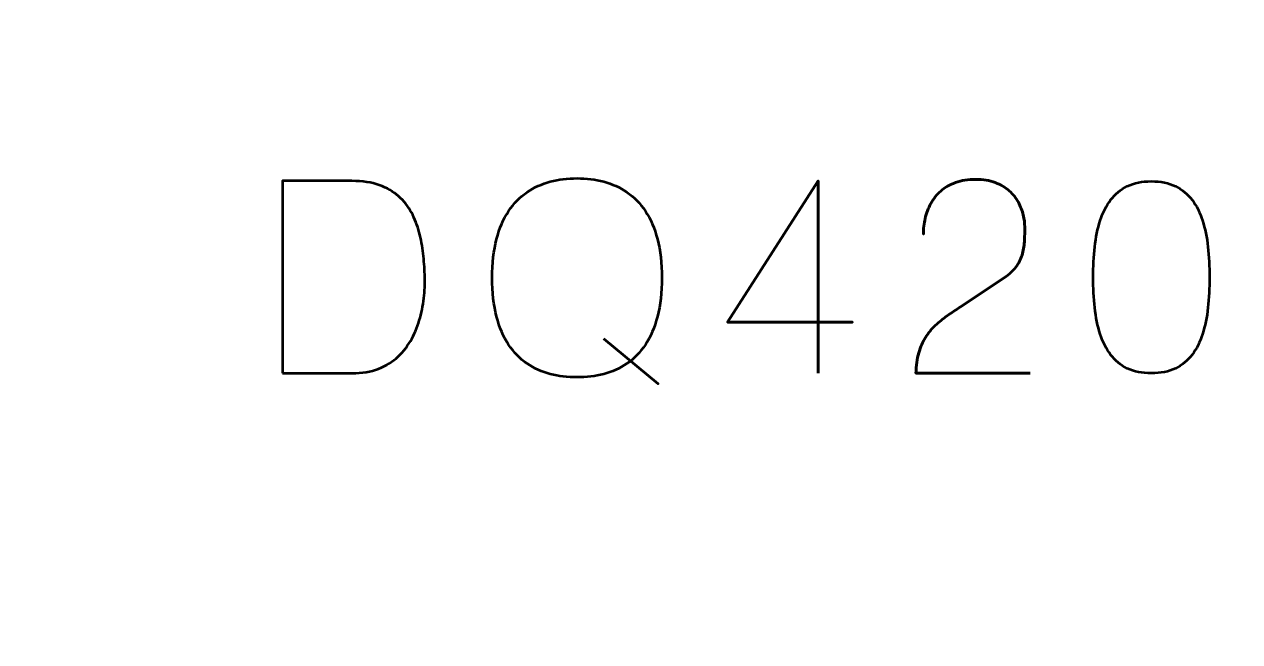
# Model space of a CAD drawing. Header units: centimetres. Extents: x -21 to 0, y -29.7 to 0.
# Drawn here: x -17.476 to -15.707, y -22.202 to -21.303 of the extents above; entities that cross this region are included whole.
import ezdxf

# ---------------------------------------------------------------- set-up
doc = ezdxf.new("R2010")
doc.units = ezdxf.units.CM
doc.header["$MEASUREMENT"] = 0
doc.layers.add('Layer 1', color=7, linetype='Continuous')

msp = doc.modelspace()

# ---------------------------------------------------------------- linework, layer by layer
at = {"layer": 'Layer 1', "color": 22, "lineweight": 53}
msp.add_open_spline([(-21, -29.19991), (-21, -29.19991), (-21, -0.49996), (-21, -0.49996), (-21, -0.49996), (-21, -0.22299), (-20.77691, 0), (-20.49991, 0), (-20.49991, 0), (-20.49991, 0), (-0.5001, 0), (-0.5001, 0), (-0.5001, 0), (-0.22296, 0), (0, -0.22299), (0, -0.49996), (0, -0.49996), (0, -0.49996), (0, -29.19991), (0, -29.19991), (0, -29.19991), (0, -29.47691), (-0.22296, -29.7), (-0.5001, -29.7), (-0.5001, -29.7), (-0.5001, -29.7), (-20.49991, -29.7), (-20.49991, -29.7), (-20.49991, -29.7), (-20.77691, -29.7), (-21, -29.47691), (-21, -29.19991)], degree=3, knots=[0, 0, 0, 0, 0.125, 0.125, 0.125, 0.125, 0.25, 0.25, 0.25, 0.25, 0.375, 0.375, 0.375, 0.375, 0.5, 0.5, 0.5, 0.5, 0.625, 0.625, 0.625, 0.625, 0.75, 0.75, 0.75, 0.75, 0.875, 0.875, 0.875, 0.875, 1, 1, 1, 1], dxfattribs=at)
at = {"layer": 'Layer 1', "color": 114, "lineweight": 53}
msp.add_open_spline([(-18.75006, -25.79993), (-18.75006, -25.79993), (-18.75006, -15.49995), (-18.75006, -15.49995), (-18.75006, -15.49995), (-18.75006, -15.22295), (-18.52697, -14.99999), (-18.24997, -14.99999), (-18.24997, -14.99999), (-18.24997, -14.99999), (-13.9501, -14.99999), (-13.9501, -14.99999), (-13.9501, -14.99999), (-13.67296, -14.99999), (-13.45, -15.22295), (-13.45, -15.49995), (-13.45, -15.49995), (-13.45, -15.49995), (-13.45, -25.79993), (-13.45, -25.79993), (-13.45, -25.79993), (-13.45, -26.07693), (-13.67296, -26.30003), (-13.9501, -26.30003), (-13.9501, -26.30003), (-13.9501, -26.30003), (-18.24997, -26.30003), (-18.24997, -26.30003), (-18.24997, -26.30003), (-18.52697, -26.30003), (-18.75006, -26.07693), (-18.75006, -25.79993)], degree=3, knots=[0, 0, 0, 0, 0.125, 0.125, 0.125, 0.125, 0.25, 0.25, 0.25, 0.25, 0.375, 0.375, 0.375, 0.375, 0.5, 0.5, 0.5, 0.5, 0.625, 0.625, 0.625, 0.625, 0.75, 0.75, 0.75, 0.75, 0.875, 0.875, 0.875, 0.875, 1, 1, 1, 1], dxfattribs=at)
at = {"layer": 'Layer 1', "color": 30, "lineweight": 53}
for points, knots in [([(-17.10029, -21.81108), (-17.10029, -21.81108), (-17.10029, -21.53129), (-17.10029, -21.53129), (-17.10029, -21.53129), (-17.10029, -21.53129), (-16.99939, -21.53129), (-16.99939, -21.53129), (-16.99939, -21.53129), (-16.98407, -21.53135), (-16.97081, -21.53336), (-16.95962, -21.5373), (-16.95962, -21.5373), (-16.94849, -21.54125), (-16.93905, -21.54668), (-16.93142, -21.55354), (-16.93142, -21.55354), (-16.92372, -21.56046), (-16.91751, -21.56841), (-16.91266, -21.57734), (-16.91266, -21.57734), (-16.90781, -21.58633), (-16.90406, -21.5959), (-16.90141, -21.60605), (-16.90141, -21.60605), (-16.89876, -21.61614), (-16.89688, -21.62643), (-16.89572, -21.63684), (-16.89572, -21.63684), (-16.89455, -21.64725), (-16.89378, -21.65734), (-16.89345, -21.66711), (-16.89345, -21.66711), (-16.893, -21.67688), (-16.89332, -21.68716), (-16.89436, -21.69796), (-16.89436, -21.69796), (-16.89539, -21.70876), (-16.89733, -21.71956), (-16.90024, -21.7303), (-16.90024, -21.7303), (-16.90309, -21.74104), (-16.90716, -21.75125), (-16.9124, -21.76089), (-16.9124, -21.76089), (-16.91758, -21.77059), (-16.92417, -21.77919), (-16.93207, -21.7867), (-16.93207, -21.7867), (-16.94002, -21.7942), (-16.94953, -21.80015), (-16.96065, -21.80448), (-16.96065, -21.80448), (-16.97178, -21.80882), (-16.98471, -21.81102), (-16.99939, -21.81108), (-16.99939, -21.81108), (-16.99939, -21.81108), (-17.10029, -21.81108), (-17.10029, -21.81108)], [0, 0, 0, 0, 0.0666667, 0.0666667, 0.0666667, 0.0666667, 0.1333333, 0.1333333, 0.1333333, 0.1333333, 0.2, 0.2, 0.2, 0.2, 0.2666667, 0.2666667, 0.2666667, 0.2666667, 0.3333333, 0.3333333, 0.3333333, 0.3333333, 0.4, 0.4, 0.4, 0.4, 0.4666667, 0.4666667, 0.4666667, 0.4666667, 0.5333333, 0.5333333, 0.5333333, 0.5333333, 0.6, 0.6, 0.6, 0.6, 0.6666667, 0.6666667, 0.6666667, 0.6666667, 0.7333333, 0.7333333, 0.7333333, 0.7333333, 0.8, 0.8, 0.8, 0.8, 0.8666667, 0.8666667, 0.8666667, 0.8666667, 0.9333333, 0.9333333, 0.9333333, 0.9333333, 1, 1, 1, 1]), ([(-17.10029, -21.81108), (-17.10029, -21.81108), (-17.10029, -21.53129), (-17.10029, -21.53129), (-17.10029, -21.53129), (-17.10029, -21.53129), (-16.99939, -21.53129), (-16.99939, -21.53129), (-16.99939, -21.53129), (-16.98407, -21.53135), (-16.97081, -21.53336), (-16.95962, -21.5373), (-16.95962, -21.5373), (-16.94849, -21.54125), (-16.93905, -21.54668), (-16.93142, -21.55354), (-16.93142, -21.55354), (-16.92372, -21.56046), (-16.91751, -21.56841), (-16.91266, -21.57734), (-16.91266, -21.57734), (-16.90781, -21.58633), (-16.90406, -21.5959), (-16.90141, -21.60605), (-16.90141, -21.60605), (-16.89876, -21.61614), (-16.89688, -21.62643), (-16.89572, -21.63684), (-16.89572, -21.63684), (-16.89455, -21.64725), (-16.89378, -21.65734), (-16.89345, -21.66711), (-16.89345, -21.66711), (-16.893, -21.67688), (-16.89332, -21.68716), (-16.89436, -21.69796), (-16.89436, -21.69796), (-16.89539, -21.70876), (-16.89733, -21.71956), (-16.90024, -21.7303), (-16.90024, -21.7303), (-16.90309, -21.74104), (-16.90716, -21.75125), (-16.9124, -21.76089), (-16.9124, -21.76089), (-16.91758, -21.77059), (-16.92417, -21.77919), (-16.93207, -21.7867), (-16.93207, -21.7867), (-16.94002, -21.7942), (-16.94953, -21.80015), (-16.96065, -21.80448), (-16.96065, -21.80448), (-16.97178, -21.80882), (-16.98471, -21.81102), (-16.99939, -21.81108), (-16.99939, -21.81108), (-16.99939, -21.81108), (-17.10029, -21.81108), (-17.10029, -21.81108)], [0, 0, 0, 0, 0.0666667, 0.0666667, 0.0666667, 0.0666667, 0.1333333, 0.1333333, 0.1333333, 0.1333333, 0.2, 0.2, 0.2, 0.2, 0.2666667, 0.2666667, 0.2666667, 0.2666667, 0.3333333, 0.3333333, 0.3333333, 0.3333333, 0.4, 0.4, 0.4, 0.4, 0.4666667, 0.4666667, 0.4666667, 0.4666667, 0.5333333, 0.5333333, 0.5333333, 0.5333333, 0.6, 0.6, 0.6, 0.6, 0.6666667, 0.6666667, 0.6666667, 0.6666667, 0.7333333, 0.7333333, 0.7333333, 0.7333333, 0.8, 0.8, 0.8, 0.8, 0.8666667, 0.8666667, 0.8666667, 0.8666667, 0.9333333, 0.9333333, 0.9333333, 0.9333333, 1, 1, 1, 1]), ([(-16.67187, -21.8169), (-16.65822, -21.81697), (-16.64528, -21.81535), (-16.63293, -21.81218), (-16.63293, -21.81218), (-16.62064, -21.80895), (-16.60939, -21.8039), (-16.59911, -21.79692), (-16.59911, -21.79692), (-16.58882, -21.78993), (-16.5799, -21.78081), (-16.57233, -21.76956), (-16.57233, -21.76956), (-16.56476, -21.75824), (-16.55894, -21.74459), (-16.5548, -21.72849), (-16.5548, -21.72849), (-16.5506, -21.71238), (-16.54853, -21.69363), (-16.54846, -21.67215), (-16.54846, -21.67215), (-16.54853, -21.65088), (-16.5506, -21.63218), (-16.5548, -21.61614), (-16.5548, -21.61614), (-16.55894, -21.60004), (-16.56476, -21.58639), (-16.57233, -21.57507), (-16.57233, -21.57507), (-16.5799, -21.56382), (-16.58882, -21.55464), (-16.59911, -21.54765), (-16.59911, -21.54765), (-16.60939, -21.5406), (-16.62064, -21.53549), (-16.63293, -21.53219), (-16.63293, -21.53219), (-16.64528, -21.52896), (-16.65822, -21.52734), (-16.67187, -21.52741), (-16.67187, -21.52741), (-16.68551, -21.52734), (-16.69845, -21.52896), (-16.7108, -21.53219), (-16.7108, -21.53219), (-16.72309, -21.53549), (-16.73434, -21.5406), (-16.74463, -21.54765), (-16.74463, -21.54765), (-16.75491, -21.55464), (-16.76384, -21.56382), (-16.7714, -21.57507), (-16.7714, -21.57507), (-16.77897, -21.58639), (-16.78479, -21.60004), (-16.78893, -21.61614), (-16.78893, -21.61614), (-16.79314, -21.63218), (-16.7952, -21.65088), (-16.79527, -21.67215), (-16.79527, -21.67215), (-16.7952, -21.69363), (-16.79314, -21.71238), (-16.78893, -21.72849), (-16.78893, -21.72849), (-16.78479, -21.74459), (-16.77897, -21.75824), (-16.7714, -21.76956), (-16.7714, -21.76956), (-16.76384, -21.78081), (-16.75491, -21.78993), (-16.74463, -21.79692), (-16.74463, -21.79692), (-16.73434, -21.8039), (-16.72309, -21.80895), (-16.7108, -21.81218), (-16.7108, -21.81218), (-16.69845, -21.81535), (-16.68551, -21.81697), (-16.67187, -21.8169)], [0, 0, 0, 0, 0.05, 0.05, 0.05, 0.05, 0.1, 0.1, 0.1, 0.1, 0.15, 0.15, 0.15, 0.15, 0.2, 0.2, 0.2, 0.2, 0.25, 0.25, 0.25, 0.25, 0.3, 0.3, 0.3, 0.3, 0.35, 0.35, 0.35, 0.35, 0.4, 0.4, 0.4, 0.4, 0.45, 0.45, 0.45, 0.45, 0.5, 0.5, 0.5, 0.5, 0.55, 0.55, 0.55, 0.55, 0.6, 0.6, 0.6, 0.6, 0.65, 0.65, 0.65, 0.65, 0.7, 0.7, 0.7, 0.7, 0.75, 0.75, 0.75, 0.75, 0.8, 0.8, 0.8, 0.8, 0.85, 0.85, 0.85, 0.85, 0.9, 0.9, 0.9, 0.9, 0.95, 0.95, 0.95, 0.95, 1, 1, 1, 1]), ([(-16.67187, -21.8169), (-16.65822, -21.81697), (-16.64528, -21.81535), (-16.63293, -21.81218), (-16.63293, -21.81218), (-16.62064, -21.80895), (-16.60939, -21.8039), (-16.59911, -21.79692), (-16.59911, -21.79692), (-16.58882, -21.78993), (-16.5799, -21.78081), (-16.57233, -21.76956), (-16.57233, -21.76956), (-16.56476, -21.75824), (-16.55894, -21.74459), (-16.5548, -21.72849), (-16.5548, -21.72849), (-16.5506, -21.71238), (-16.54853, -21.69363), (-16.54846, -21.67215), (-16.54846, -21.67215), (-16.54853, -21.65088), (-16.5506, -21.63218), (-16.5548, -21.61614), (-16.5548, -21.61614), (-16.55894, -21.60004), (-16.56476, -21.58639), (-16.57233, -21.57507), (-16.57233, -21.57507), (-16.5799, -21.56382), (-16.58882, -21.55464), (-16.59911, -21.54765), (-16.59911, -21.54765), (-16.60939, -21.5406), (-16.62064, -21.53549), (-16.63293, -21.53219), (-16.63293, -21.53219), (-16.64528, -21.52896), (-16.65822, -21.52734), (-16.67187, -21.52741), (-16.67187, -21.52741), (-16.68551, -21.52734), (-16.69845, -21.52896), (-16.7108, -21.53219), (-16.7108, -21.53219), (-16.72309, -21.53549), (-16.73434, -21.5406), (-16.74463, -21.54765), (-16.74463, -21.54765), (-16.75491, -21.55464), (-16.76384, -21.56382), (-16.7714, -21.57507), (-16.7714, -21.57507), (-16.77897, -21.58639), (-16.78479, -21.60004), (-16.78893, -21.61614), (-16.78893, -21.61614), (-16.79314, -21.63218), (-16.7952, -21.65088), (-16.79527, -21.67215), (-16.79527, -21.67215), (-16.7952, -21.69363), (-16.79314, -21.71238), (-16.78893, -21.72849), (-16.78893, -21.72849), (-16.78479, -21.74459), (-16.77897, -21.75824), (-16.7714, -21.76956), (-16.7714, -21.76956), (-16.76384, -21.78081), (-16.75491, -21.78993), (-16.74463, -21.79692), (-16.74463, -21.79692), (-16.73434, -21.8039), (-16.72309, -21.80895), (-16.7108, -21.81218), (-16.7108, -21.81218), (-16.69845, -21.81535), (-16.68551, -21.81697), (-16.67187, -21.8169)], [0, 0, 0, 0, 0.05, 0.05, 0.05, 0.05, 0.1, 0.1, 0.1, 0.1, 0.15, 0.15, 0.15, 0.15, 0.2, 0.2, 0.2, 0.2, 0.25, 0.25, 0.25, 0.25, 0.3, 0.3, 0.3, 0.3, 0.35, 0.35, 0.35, 0.35, 0.4, 0.4, 0.4, 0.4, 0.45, 0.45, 0.45, 0.45, 0.5, 0.5, 0.5, 0.5, 0.55, 0.55, 0.55, 0.55, 0.6, 0.6, 0.6, 0.6, 0.65, 0.65, 0.65, 0.65, 0.7, 0.7, 0.7, 0.7, 0.75, 0.75, 0.75, 0.75, 0.8, 0.8, 0.8, 0.8, 0.85, 0.85, 0.85, 0.85, 0.9, 0.9, 0.9, 0.9, 0.95, 0.95, 0.95, 0.95, 1, 1, 1, 1]), ([(-16.32067, -21.81108), (-16.32067, -21.81108), (-16.32067, -21.53129), (-16.32067, -21.53129), (-16.32067, -21.53129), (-16.32067, -21.53129), (-16.45261, -21.73657), (-16.45261, -21.73657), (-16.45261, -21.73657), (-16.45261, -21.73657), (-16.271, -21.73657), (-16.271, -21.73657), (-16.271, -21.73657), (-16.271, -21.73657), (-16.45261, -21.73657), (-16.45261, -21.73657), (-16.45261, -21.73657), (-16.45261, -21.73657), (-16.32067, -21.53129), (-16.32067, -21.53129), (-16.32067, -21.53129), (-16.32067, -21.53129), (-16.32067, -21.81108), (-16.32067, -21.81108)], [0, 0, 0, 0, 0.1666667, 0.1666667, 0.1666667, 0.1666667, 0.3333333, 0.3333333, 0.3333333, 0.3333333, 0.5, 0.5, 0.5, 0.5, 0.6666667, 0.6666667, 0.6666667, 0.6666667, 0.8333333, 0.8333333, 0.8333333, 0.8333333, 1, 1, 1, 1]), ([(-16.01216, -21.81108), (-16.01216, -21.81108), (-16.17864, -21.81108), (-16.17864, -21.81108), (-16.17864, -21.81108), (-16.17832, -21.79983), (-16.17689, -21.78987), (-16.1745, -21.78133), (-16.1745, -21.78133), (-16.17204, -21.77279), (-16.16874, -21.76529), (-16.16467, -21.75882), (-16.16467, -21.75882), (-16.16053, -21.75235), (-16.15581, -21.7466), (-16.15044, -21.74155), (-16.15044, -21.74155), (-16.14507, -21.73644), (-16.13932, -21.73179), (-16.13311, -21.72739), (-16.13311, -21.72739), (-16.1269, -21.72306), (-16.1205, -21.71872), (-16.11383, -21.71445), (-16.11383, -21.71445), (-16.11383, -21.71445), (-16.04748, -21.67021), (-16.04748, -21.67021), (-16.04748, -21.67021), (-16.04068, -21.66543), (-16.03538, -21.66019), (-16.03163, -21.65456), (-16.03163, -21.65456), (-16.02781, -21.64894), (-16.02516, -21.64299), (-16.02354, -21.63671), (-16.02354, -21.63671), (-16.02199, -21.6305), (-16.02102, -21.6241), (-16.0207, -21.61763), (-16.0207, -21.61763), (-16.02038, -21.6111), (-16.02025, -21.60457), (-16.02031, -21.59804), (-16.02031, -21.59804), (-16.02031, -21.59267), (-16.02102, -21.58691), (-16.02245, -21.5807), (-16.02245, -21.5807), (-16.02393, -21.57456), (-16.02626, -21.56841), (-16.02956, -21.56233), (-16.02956, -21.56233), (-16.03286, -21.55625), (-16.03726, -21.55069), (-16.04275, -21.54565), (-16.04275, -21.54565), (-16.04825, -21.54067), (-16.05504, -21.53666), (-16.06313, -21.53362), (-16.06313, -21.53362), (-16.07121, -21.53058), (-16.08072, -21.52903), (-16.09171, -21.52896), (-16.09171, -21.52896), (-16.10277, -21.52903), (-16.11254, -21.53058), (-16.12095, -21.53355), (-16.12095, -21.53355), (-16.12936, -21.53653), (-16.13654, -21.54067), (-16.14249, -21.54591), (-16.14249, -21.54591), (-16.14844, -21.55114), (-16.15322, -21.55722), (-16.15697, -21.56402), (-16.15697, -21.56402), (-16.16072, -21.57081), (-16.16344, -21.57805), (-16.16519, -21.58568), (-16.16519, -21.58568), (-16.16693, -21.59331), (-16.16777, -21.60107), (-16.16777, -21.6089), (-16.16777, -21.6089), (-16.16777, -21.60107), (-16.16693, -21.59331), (-16.16519, -21.58568), (-16.16519, -21.58568), (-16.16344, -21.57805), (-16.16072, -21.57081), (-16.15697, -21.56402), (-16.15697, -21.56402), (-16.15322, -21.55722), (-16.14844, -21.55114), (-16.14249, -21.54591), (-16.14249, -21.54591), (-16.13654, -21.54067), (-16.12936, -21.53653), (-16.12095, -21.53355), (-16.12095, -21.53355), (-16.11254, -21.53058), (-16.10277, -21.52903), (-16.09171, -21.52896), (-16.09171, -21.52896), (-16.08072, -21.52903), (-16.07121, -21.53058), (-16.06313, -21.53362), (-16.06313, -21.53362), (-16.05504, -21.53666), (-16.04825, -21.54067), (-16.04275, -21.54565), (-16.04275, -21.54565), (-16.03726, -21.55069), (-16.03286, -21.55625), (-16.02956, -21.56233), (-16.02956, -21.56233), (-16.02626, -21.56841), (-16.02393, -21.57456), (-16.02245, -21.5807), (-16.02245, -21.5807), (-16.02102, -21.58691), (-16.02031, -21.59267), (-16.02031, -21.59804), (-16.02031, -21.59804), (-16.02025, -21.60457), (-16.02038, -21.6111), (-16.0207, -21.61763), (-16.0207, -21.61763), (-16.02102, -21.6241), (-16.02199, -21.6305), (-16.02354, -21.63671), (-16.02354, -21.63671), (-16.02516, -21.64299), (-16.02781, -21.64894), (-16.03163, -21.65456), (-16.03163, -21.65456), (-16.03538, -21.66019), (-16.04068, -21.66543), (-16.04748, -21.67021), (-16.04748, -21.67021), (-16.04748, -21.67021), (-16.11383, -21.71445), (-16.11383, -21.71445), (-16.11383, -21.71445), (-16.1205, -21.71872), (-16.1269, -21.72306), (-16.13311, -21.72739), (-16.13311, -21.72739), (-16.13932, -21.73179), (-16.14507, -21.73644), (-16.15044, -21.74155), (-16.15044, -21.74155), (-16.15581, -21.7466), (-16.16053, -21.75235), (-16.16467, -21.75882), (-16.16467, -21.75882), (-16.16874, -21.76529), (-16.17204, -21.77279), (-16.1745, -21.78133), (-16.1745, -21.78133), (-16.17689, -21.78987), (-16.17832, -21.79983), (-16.17864, -21.81108), (-16.17864, -21.81108), (-16.17864, -21.81108), (-16.01216, -21.81108), (-16.01216, -21.81108)], [0, 0, 0, 0, 0.0238095, 0.0238095, 0.0238095, 0.0238095, 0.047619, 0.047619, 0.047619, 0.047619, 0.0714286, 0.0714286, 0.0714286, 0.0714286, 0.0952381, 0.0952381, 0.0952381, 0.0952381, 0.1190476, 0.1190476, 0.1190476, 0.1190476, 0.1428571, 0.1428571, 0.1428571, 0.1428571, 0.1666667, 0.1666667, 0.1666667, 0.1666667, 0.1904762, 0.1904762, 0.1904762, 0.1904762, 0.2142857, 0.2142857, 0.2142857, 0.2142857, 0.2380952, 0.2380952, 0.2380952, 0.2380952, 0.2619048, 0.2619048, 0.2619048, 0.2619048, 0.2857143, 0.2857143, 0.2857143, 0.2857143, 0.3095238, 0.3095238, 0.3095238, 0.3095238, 0.3333333, 0.3333333, 0.3333333, 0.3333333, 0.3571429, 0.3571429, 0.3571429, 0.3571429, 0.3809524, 0.3809524, 0.3809524, 0.3809524, 0.4047619, 0.4047619, 0.4047619, 0.4047619, 0.4285714, 0.4285714, 0.4285714, 0.4285714, 0.452381, 0.452381, 0.452381, 0.452381, 0.4761905, 0.4761905, 0.4761905, 0.4761905, 0.5, 0.5, 0.5, 0.5, 0.5238095, 0.5238095, 0.5238095, 0.5238095, 0.547619, 0.547619, 0.547619, 0.547619, 0.5714286, 0.5714286, 0.5714286, 0.5714286, 0.5952381, 0.5952381, 0.5952381, 0.5952381, 0.6190476, 0.6190476, 0.6190476, 0.6190476, 0.6428571, 0.6428571, 0.6428571, 0.6428571, 0.6666667, 0.6666667, 0.6666667, 0.6666667, 0.6904762, 0.6904762, 0.6904762, 0.6904762, 0.7142857, 0.7142857, 0.7142857, 0.7142857, 0.7380952, 0.7380952, 0.7380952, 0.7380952, 0.7619048, 0.7619048, 0.7619048, 0.7619048, 0.7857143, 0.7857143, 0.7857143, 0.7857143, 0.8095238, 0.8095238, 0.8095238, 0.8095238, 0.8333333, 0.8333333, 0.8333333, 0.8333333, 0.8571429, 0.8571429, 0.8571429, 0.8571429, 0.8809524, 0.8809524, 0.8809524, 0.8809524, 0.9047619, 0.9047619, 0.9047619, 0.9047619, 0.9285714, 0.9285714, 0.9285714, 0.9285714, 0.952381, 0.952381, 0.952381, 0.952381, 0.9761905, 0.9761905, 0.9761905, 0.9761905, 1, 1, 1, 1]), ([(-15.83598, -21.81108), (-15.8224, -21.81102), (-15.81069, -21.80862), (-15.80093, -21.80397), (-15.80093, -21.80397), (-15.79123, -21.79931), (-15.78314, -21.79265), (-15.77667, -21.78417), (-15.77667, -21.78417), (-15.77027, -21.77564), (-15.76523, -21.76555), (-15.76147, -21.75391), (-15.76147, -21.75391), (-15.75779, -21.74226), (-15.75514, -21.72952), (-15.75365, -21.71555), (-15.75365, -21.71555), (-15.7521, -21.70158), (-15.75132, -21.6869), (-15.75139, -21.67138), (-15.75139, -21.67138), (-15.75132, -21.65592), (-15.7521, -21.64124), (-15.75365, -21.62733), (-15.75365, -21.62733), (-15.75514, -21.61343), (-15.75779, -21.60062), (-15.76147, -21.58898), (-15.76147, -21.58898), (-15.76523, -21.5774), (-15.77027, -21.56731), (-15.77667, -21.55871), (-15.77667, -21.55871), (-15.78314, -21.55017), (-15.79123, -21.54351), (-15.80093, -21.53886), (-15.80093, -21.53886), (-15.81069, -21.53413), (-15.8224, -21.53174), (-15.83598, -21.53168), (-15.83598, -21.53168), (-15.84956, -21.53174), (-15.86127, -21.53413), (-15.87104, -21.53886), (-15.87104, -21.53886), (-15.88074, -21.54351), (-15.88882, -21.55017), (-15.89529, -21.55871), (-15.89529, -21.55871), (-15.90169, -21.56731), (-15.90674, -21.5774), (-15.91049, -21.58898), (-15.91049, -21.58898), (-15.91418, -21.60062), (-15.91683, -21.61343), (-15.91832, -21.62733), (-15.91832, -21.62733), (-15.91987, -21.64124), (-15.92064, -21.65592), (-15.92058, -21.67138), (-15.92058, -21.67138), (-15.92064, -21.6869), (-15.91987, -21.70158), (-15.91832, -21.71555), (-15.91832, -21.71555), (-15.91683, -21.72952), (-15.91418, -21.74226), (-15.91049, -21.75391), (-15.91049, -21.75391), (-15.90674, -21.76555), (-15.90169, -21.77564), (-15.89529, -21.78417), (-15.89529, -21.78417), (-15.88882, -21.79265), (-15.88074, -21.79931), (-15.87104, -21.80397), (-15.87104, -21.80397), (-15.86127, -21.80862), (-15.84956, -21.81102), (-15.83598, -21.81108)], [0, 0, 0, 0, 0.05, 0.05, 0.05, 0.05, 0.1, 0.1, 0.1, 0.1, 0.15, 0.15, 0.15, 0.15, 0.2, 0.2, 0.2, 0.2, 0.25, 0.25, 0.25, 0.25, 0.3, 0.3, 0.3, 0.3, 0.35, 0.35, 0.35, 0.35, 0.4, 0.4, 0.4, 0.4, 0.45, 0.45, 0.45, 0.45, 0.5, 0.5, 0.5, 0.5, 0.55, 0.55, 0.55, 0.55, 0.6, 0.6, 0.6, 0.6, 0.65, 0.65, 0.65, 0.65, 0.7, 0.7, 0.7, 0.7, 0.75, 0.75, 0.75, 0.75, 0.8, 0.8, 0.8, 0.8, 0.85, 0.85, 0.85, 0.85, 0.9, 0.9, 0.9, 0.9, 0.95, 0.95, 0.95, 0.95, 1, 1, 1, 1]), ([(-15.83598, -21.81108), (-15.8224, -21.81102), (-15.81069, -21.80862), (-15.80093, -21.80397), (-15.80093, -21.80397), (-15.79123, -21.79931), (-15.78314, -21.79265), (-15.77667, -21.78417), (-15.77667, -21.78417), (-15.77027, -21.77564), (-15.76523, -21.76555), (-15.76147, -21.75391), (-15.76147, -21.75391), (-15.75779, -21.74226), (-15.75514, -21.72952), (-15.75365, -21.71555), (-15.75365, -21.71555), (-15.7521, -21.70158), (-15.75132, -21.6869), (-15.75139, -21.67138), (-15.75139, -21.67138), (-15.75132, -21.65592), (-15.7521, -21.64124), (-15.75365, -21.62733), (-15.75365, -21.62733), (-15.75514, -21.61343), (-15.75779, -21.60062), (-15.76147, -21.58898), (-15.76147, -21.58898), (-15.76523, -21.5774), (-15.77027, -21.56731), (-15.77667, -21.55871), (-15.77667, -21.55871), (-15.78314, -21.55017), (-15.79123, -21.54351), (-15.80093, -21.53886), (-15.80093, -21.53886), (-15.81069, -21.53413), (-15.8224, -21.53174), (-15.83598, -21.53168), (-15.83598, -21.53168), (-15.84956, -21.53174), (-15.86127, -21.53413), (-15.87104, -21.53886), (-15.87104, -21.53886), (-15.88074, -21.54351), (-15.88882, -21.55017), (-15.89529, -21.55871), (-15.89529, -21.55871), (-15.90169, -21.56731), (-15.90674, -21.5774), (-15.91049, -21.58898), (-15.91049, -21.58898), (-15.91418, -21.60062), (-15.91683, -21.61343), (-15.91832, -21.62733), (-15.91832, -21.62733), (-15.91987, -21.64124), (-15.92064, -21.65592), (-15.92058, -21.67138), (-15.92058, -21.67138), (-15.92064, -21.6869), (-15.91987, -21.70158), (-15.91832, -21.71555), (-15.91832, -21.71555), (-15.91683, -21.72952), (-15.91418, -21.74226), (-15.91049, -21.75391), (-15.91049, -21.75391), (-15.90674, -21.76555), (-15.90169, -21.77564), (-15.89529, -21.78417), (-15.89529, -21.78417), (-15.88882, -21.79265), (-15.88074, -21.79931), (-15.87104, -21.80397), (-15.87104, -21.80397), (-15.86127, -21.80862), (-15.84956, -21.81102), (-15.83598, -21.81108)], [0, 0, 0, 0, 0.05, 0.05, 0.05, 0.05, 0.1, 0.1, 0.1, 0.1, 0.15, 0.15, 0.15, 0.15, 0.2, 0.2, 0.2, 0.2, 0.25, 0.25, 0.25, 0.25, 0.3, 0.3, 0.3, 0.3, 0.35, 0.35, 0.35, 0.35, 0.4, 0.4, 0.4, 0.4, 0.45, 0.45, 0.45, 0.45, 0.5, 0.5, 0.5, 0.5, 0.55, 0.55, 0.55, 0.55, 0.6, 0.6, 0.6, 0.6, 0.65, 0.65, 0.65, 0.65, 0.7, 0.7, 0.7, 0.7, 0.75, 0.75, 0.75, 0.75, 0.8, 0.8, 0.8, 0.8, 0.85, 0.85, 0.85, 0.85, 0.9, 0.9, 0.9, 0.9, 0.95, 0.95, 0.95, 0.95, 1, 1, 1, 1]), ([(-16.63306, -21.76102), (-16.63306, -21.76102), (-16.5539, -21.82621), (-16.5539, -21.82621), (-16.5539, -21.82621), (-16.5539, -21.82621), (-16.63306, -21.76102), (-16.63306, -21.76102)], [0, 0, 0, 0, 0.5, 0.5, 0.5, 0.5, 1, 1, 1, 1])]:
    msp.add_open_spline(points, degree=3, knots=knots, dxfattribs=at)

doc.saveas('drawing.dxf')
